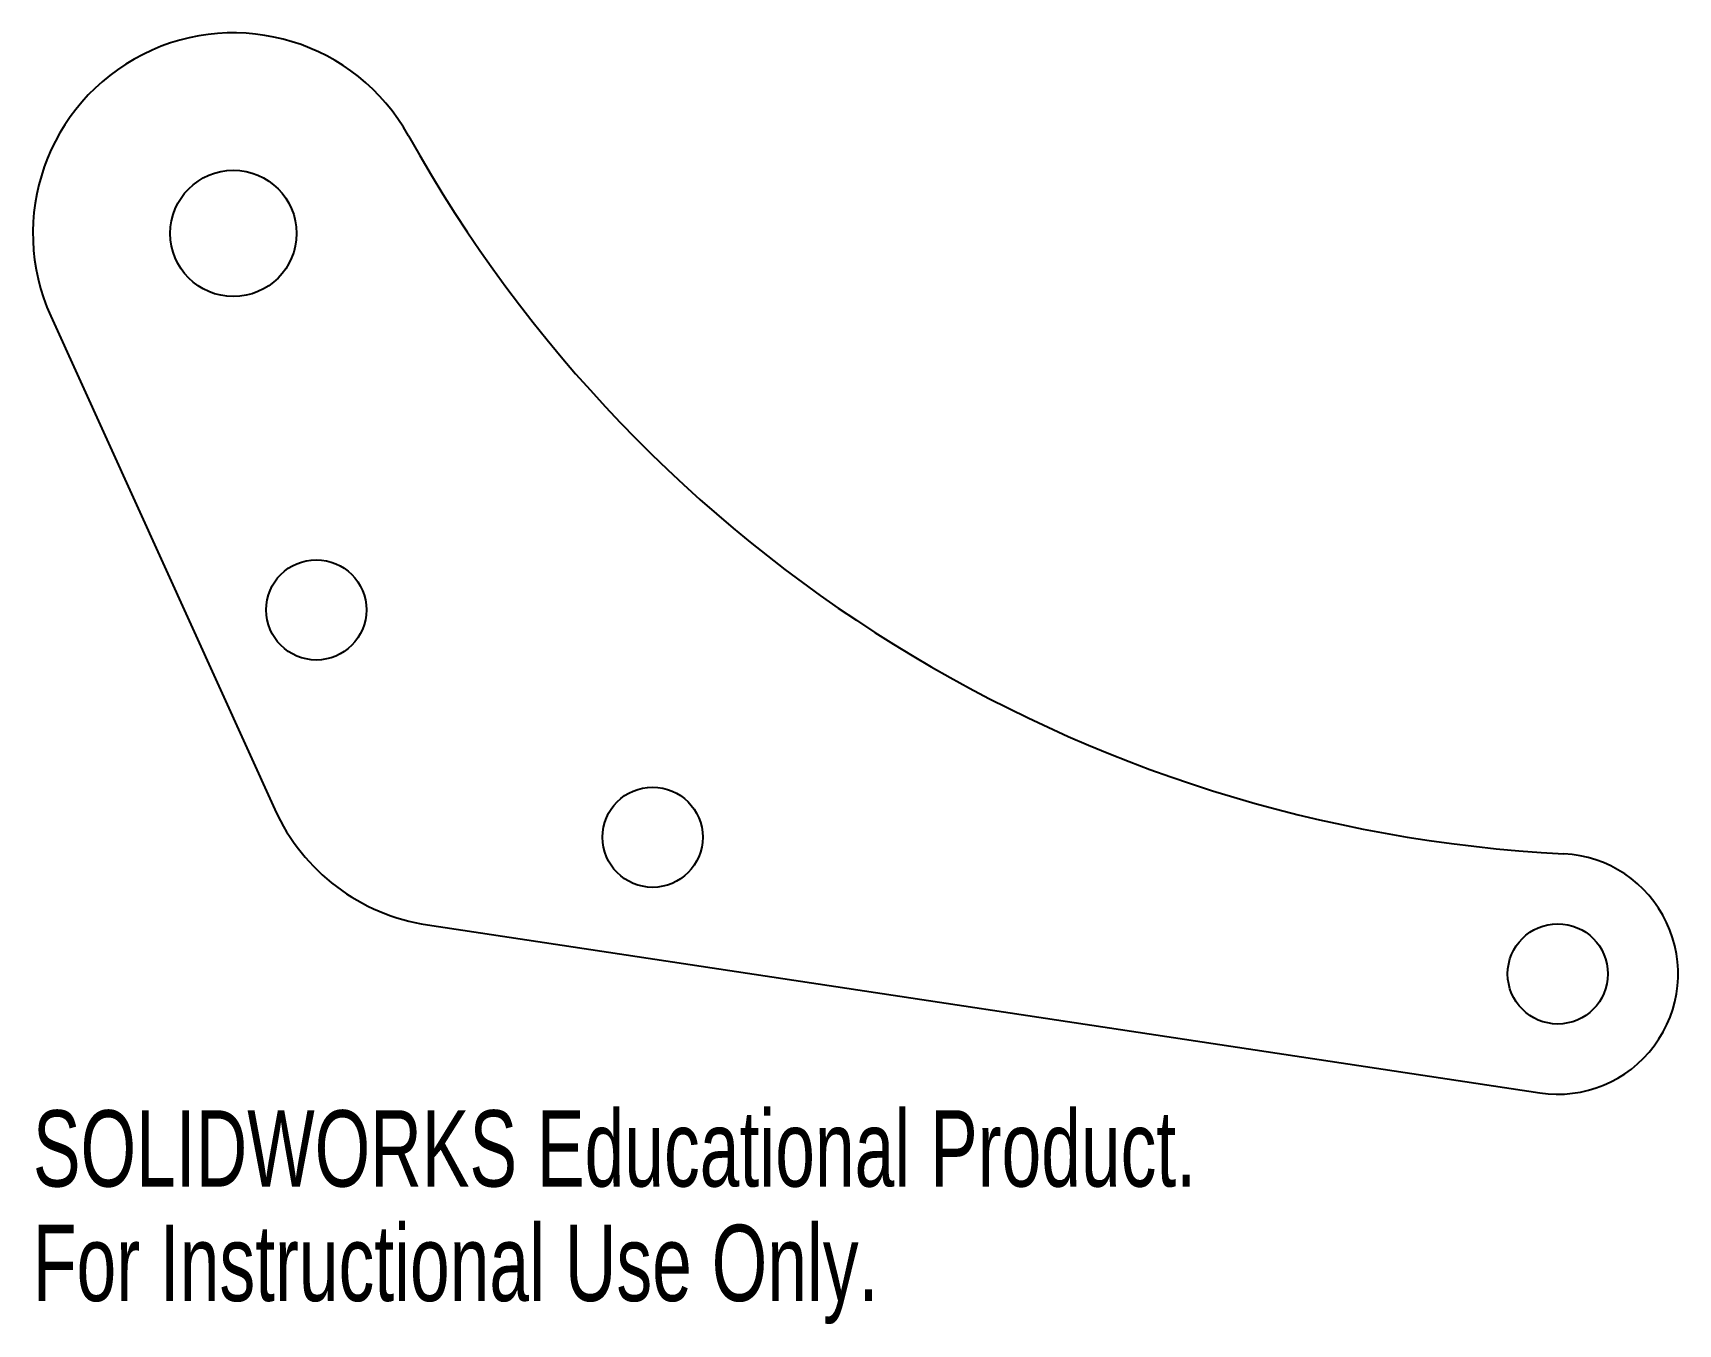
# Model space of a CAD drawing. Header units: inches. Extents: x -18.74 to -14.64, y 19.1 to 22.32.
import ezdxf

# ---------------------------------------------------------------- set-up
doc = ezdxf.new("R2010")
doc.units = ezdxf.units.IN
doc.header["$MEASUREMENT"] = 0
doc.styles.add('SLDTEXTSTYLE0', font='TXT', dxfattribs={"width": 0.7})

msp = doc.modelspace()

# ---------------------------------------------------------------- linework, layer by layer
at = {"color": 7, "linetype": 'Continuous', "lineweight": 25}
for p, q in [((-18.6985, 21.613), (-18.14, 20.383)), ((-17.7594, 20.0954), (-14.985, 19.6766))]:
    msp.add_line(p, q, dxfattribs=at)
for centre, radius in [((-18.2432, 21.8197), 0.1575), ((-18.0366, 20.8809), 0.125), ((-17.1978, 20.314), 0.125), ((-14.9403, 19.9732), 0.125)]:
    msp.add_circle(centre, radius, dxfattribs=at)
for centre, radius, start, end in [((-18.2432, 21.8197), 0.5, 29.1557, 204.4209), ((-14.75, 23.7684), 3.5, 209.1557, 267.1303), ((-17.6847, 20.5897), 0.5, 204.4209, 261.4158), ((-14.9403, 19.9732), 0.3, 261.4158, 87.1303)]:
    msp.add_arc(centre, radius, start, end, dxfattribs=at)

# ---------------------------------------------------------------- texts
at = {"color": 7, "linetype": 'Continuous', "char_height": 0.1903, "attachment_point": 1, "style": 'SLDTEXTSTYLE0'}
for s, insert in [('SOLIDWORKS Educational Product.', (-18.7432, 19.6331)), ('For Instructional Use Only.', (-18.7432, 19.3476))]:
    msp.add_mtext(s, dxfattribs=dict(at, insert=insert))

doc.saveas('drawing.dxf')
